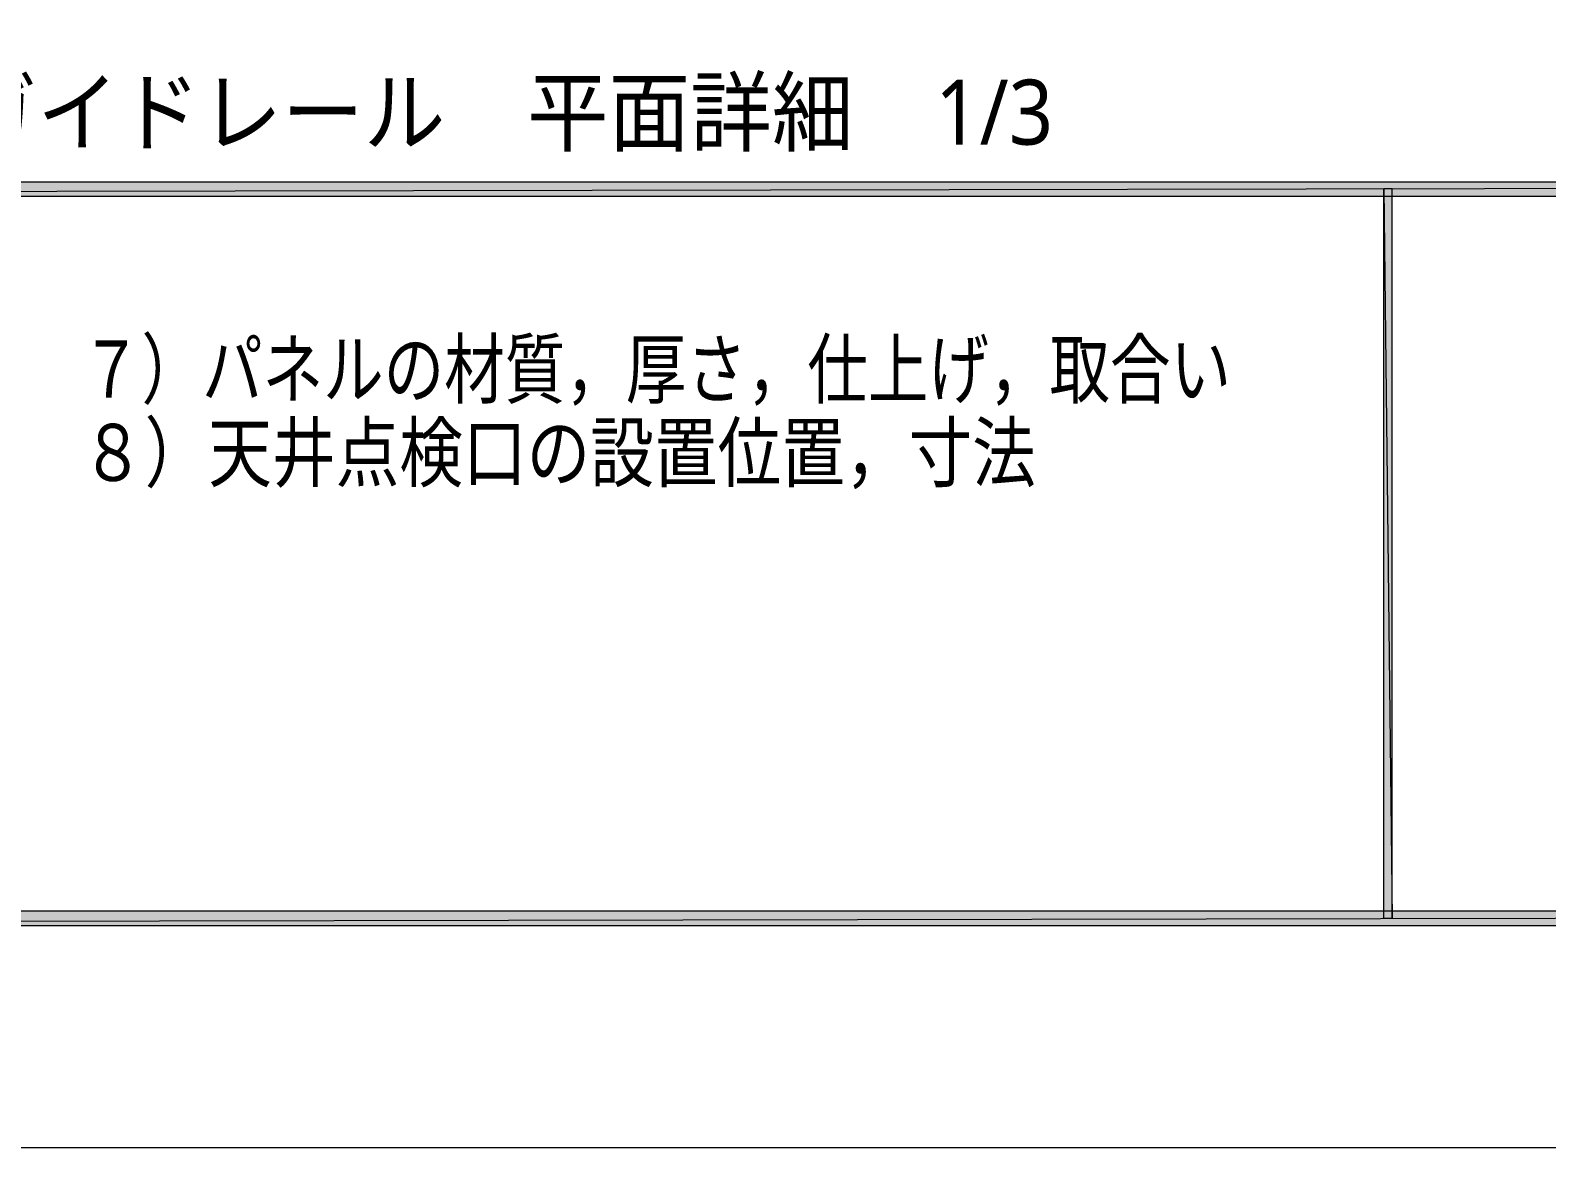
# Model space of a CAD drawing. Header units: millimetres. Extents: x 0 to 420, y 0 to 297.
# Drawn here: x 145.1 to 217.8, y 0 to 53.6 of the extents above; entities that cross this region are included whole.
import ezdxf
from ezdxf.enums import TextEntityAlignment as Align

# ---------------------------------------------------------------- set-up
doc = ezdxf.new("R2010")
doc.units = ezdxf.units.MM
doc.styles.add('kst32b', font='NotoSansJP-Variable.ttf')

msp = doc.modelspace()

# ---------------------------------------------------------------- hatches: boundary and pattern name
h = msp.add_hatch(color=7)
h.paths.add_polyline_path([(393.827, 11.345), (394.525, 10.647), (393.827, 45.635), (393.827, 11.345)])
h.paths.add_polyline_path([(394.525, 10.647), (393.827, 45.635), (394.525, 46.334), (394.525, 10.647)])
h.paths.add_polyline_path([(393.827, 45.635), (394.525, 46.334), (26.522, 45.635), (393.827, 45.635)])
h.paths.add_polyline_path([(394.525, 46.334), (26.522, 45.635), (25.823, 46.334), (394.525, 46.334)])
h.paths.add_polyline_path([(26.522, 45.635), (25.823, 46.334), (26.522, 11.345), (26.522, 45.635)])
h.paths.add_polyline_path([(25.823, 46.334), (26.522, 11.345), (25.823, 10.647), (25.823, 46.334)])
h.paths.add_polyline_path([(26.522, 11.345), (25.823, 10.647), (393.827, 11.345), (26.522, 11.345)])
h.paths.add_polyline_path([(25.823, 10.647), (393.827, 11.345), (394.525, 10.647), (25.823, 10.647)])
h = msp.add_hatch(color=7)
h.paths.add_polyline_path([(210.376, 45.995), (209.973, 45.995), (210.376, 10.986), (210.376, 45.995)])
h.paths.add_polyline_path([(209.973, 45.995), (210.376, 10.986), (209.973, 10.986), (209.973, 45.995)])

# ---------------------------------------------------------------- linework, layer by layer
at = {"lineweight": 13}
msp.add_lwpolyline([(0.191, 0), (0.191, 296.968), (420.158, 296.968), (420.158, 0)], close=True, dxfattribs=at)
at = {"lineweight": 0}
for points in [[(394.525, 46.334), (26.522, 45.635), (25.823, 46.334)], [(393.827, 45.635), (394.525, 46.334), (26.522, 45.635)], [(210.376, 45.995), (209.973, 45.995), (210.376, 10.986)], [(209.973, 45.995), (210.376, 10.986), (209.973, 10.986)], [(26.522, 11.345), (25.823, 10.647), (393.827, 11.345)], [(25.823, 10.647), (393.827, 11.345), (394.525, 10.647)]]:
    msp.add_lwpolyline(points, close=True, dxfattribs=at)

# ---------------------------------------------------------------- texts
at = {"style": 'kst32b'}
for s, height, p, p2 in [('ガイドレール\u3000平面詳細\u30001/3', 3.1187, (141.499, 48.112), (194.127, 48.112)), ('７）パネルの材質，厚さ，仕上げ，取合い', 2.72782, (147.511, 35.983), (202.651, 35.983)), ('８）天井点検口の設置位置，寸法', 2.72782, (147.511, 31.983), (193.293, 31.983))]:
    msp.add_text(s, height=height, dxfattribs=at).set_placement(p, p2, align=Align.FIT)

doc.saveas('drawing.dxf')
